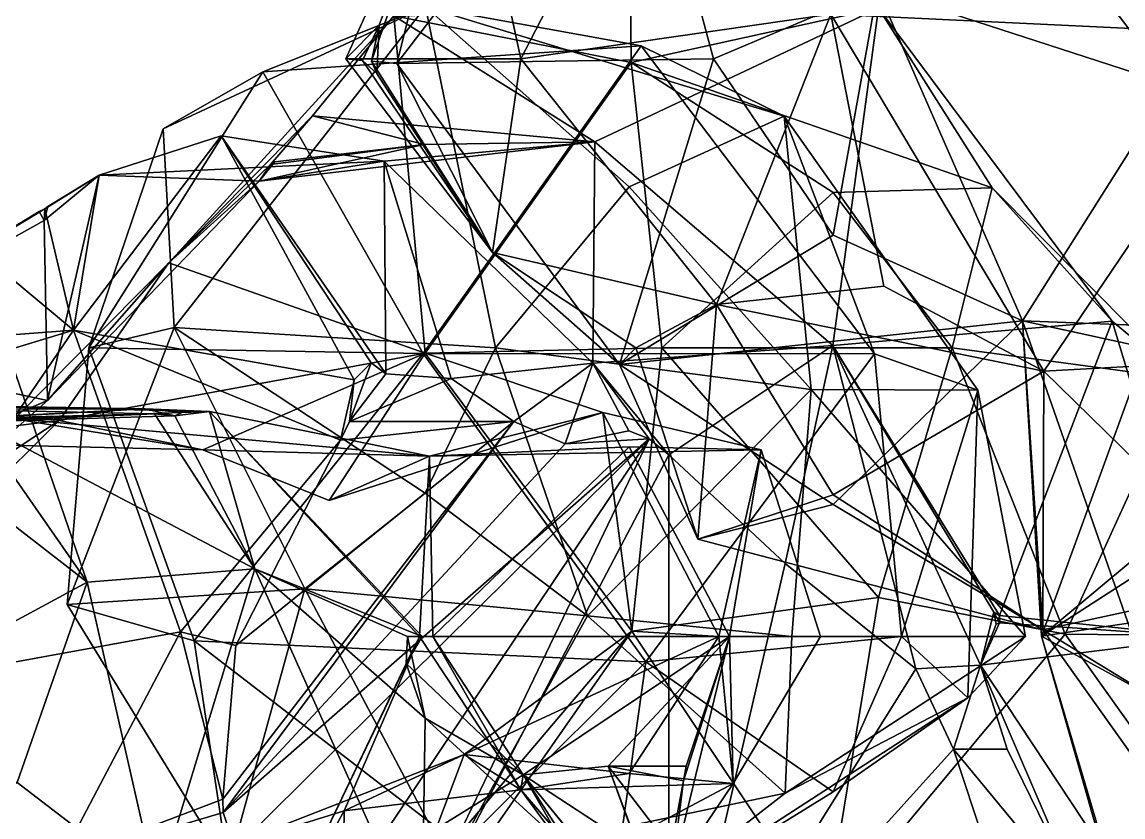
# Model space of a CAD drawing. Extents: x 290083 to 295691, y 4553739 to 4561622.
# Drawn here: x 294280.1 to 294348, y 4559483.8 to 4559532.8 of the extents above; entities that cross this region are included whole.
import ezdxf

# ---------------------------------------------------------------- set-up
doc = ezdxf.new("R2010")
doc.units = 0
doc.layers.add('Au_ppm_Pref_-_0_3', color=7, linetype='CONTINUOUS')

msp = doc.modelspace()

# ---------------------------------------------------------------- linework, layer by layer
at = {"layer": 'Au_ppm_Pref_-_0_3'}
for points in [[(294307.336, 4559546.79, 1846.137), (294303.211, 4559530.275, 1840.671), (294317.744, 4559549.214, 1840.743)], [(294303.211, 4559530.275, 1840.671), (294322.757, 4559530.55, 1837.703), (294317.744, 4559549.214, 1840.743)], [(294332.883, 4559534.857, 1838.47), (294317.744, 4559549.214, 1840.743), (294322.757, 4559530.55, 1837.703)], [(294302.116, 4559532.645, 1844.79), (294307.336, 4559546.79, 1846.137), (294300.058, 4559530.55, 1847.13)], [(294310.857, 4559530.55, 1852.577), (294300.058, 4559530.55, 1847.13), (294307.336, 4559546.79, 1846.137)], [(294301.645, 4559530.411, 1843.88), (294307.336, 4559546.79, 1846.137), (294302.116, 4559532.645, 1844.79)], [(294303.211, 4559530.275, 1840.671), (294307.336, 4559546.79, 1846.137), (294301.645, 4559530.411, 1843.88)], [(294310.857, 4559530.55, 1852.577), (294307.336, 4559546.79, 1846.137), (294319.288, 4559546.859, 1852.488)], [(294310.857, 4559530.55, 1852.577), (294319.288, 4559546.859, 1852.488), (294330, 4559533.318, 1855.725)], [(294357.185, 4559532.025, 1853.917), (294330, 4559533.318, 1855.725), (294342.091, 4559545.093, 1852.434)], [(294339.065, 4559544.686, 1842.568), (294332.883, 4559534.857, 1838.47), (294351.031, 4559528.957, 1842.158)], [(294339.065, 4559544.686, 1842.568), (294351.031, 4559528.957, 1842.158), (294352.104, 4559543.771, 1847.13)], [(294352.104, 4559543.771, 1847.13), (294357.185, 4559532.025, 1853.917), (294342.091, 4559545.093, 1852.434)], [(294317.57, 4559540.921, 1876.827), (294303.025, 4559533.213, 1876.939), (294317.677, 4559530.338, 1871.087)], [(294317.677, 4559530.338, 1871.087), (294332.95, 4559533.685, 1876.928), (294317.57, 4559540.921, 1876.827)], [(294330.156, 4559519.684, 1837.569), (294332.883, 4559534.857, 1838.47), (294322.757, 4559530.55, 1837.703)], [(294330.156, 4559519.684, 1837.569), (294341.829, 4559514.38, 1840.204), (294332.883, 4559534.857, 1838.47)], [(294332.883, 4559534.857, 1838.47), (294341.829, 4559514.38, 1840.204), (294351.031, 4559528.957, 1842.158)], [(294288.78, 4559526.244, 1805.555), (294304.967, 4559533.769, 1806.155), (294289.455, 4559513.976, 1806.982)], [(294304.967, 4559533.769, 1806.155), (294288.78, 4559526.244, 1805.555), (294294.925, 4559529.761, 1799.886)], [(294309.294, 4559512.732, 1809.45), (294289.455, 4559513.976, 1806.982), (294304.967, 4559533.769, 1806.155)], [(294318.288, 4559531.353, 1799.687), (294304.967, 4559533.769, 1806.155), (294294.925, 4559529.761, 1799.886)], [(294315.427, 4559525.434, 1882.065), (294303.025, 4559533.213, 1876.939), (294332.95, 4559533.685, 1876.928)], [(294317.557, 4559522.662, 1808.865), (294309.294, 4559512.732, 1809.45), (294304.967, 4559533.769, 1806.155)], [(294327.119, 4559527.03, 1804.61), (294317.557, 4559522.662, 1808.865), (294304.967, 4559533.769, 1806.155)], [(294327.119, 4559527.03, 1804.61), (294304.967, 4559533.769, 1806.155), (294318.288, 4559531.353, 1799.687)], [(294330.13, 4559512.872, 1882.644), (294315.427, 4559525.434, 1882.065), (294332.95, 4559533.685, 1876.928)], [(294317.677, 4559530.338, 1871.087), (294339.97, 4559522.608, 1872.221), (294332.95, 4559533.685, 1876.928)], [(294330.13, 4559512.872, 1882.644), (294332.95, 4559533.685, 1876.928), (294347.369, 4559514.373, 1878.387)], [(294339.97, 4559522.608, 1872.221), (294347.369, 4559514.373, 1878.387), (294332.95, 4559533.685, 1876.928)], [(294297.992, 4559527.041, 1881.315), (294289.127, 4559517.972, 1876.719), (294303.025, 4559533.213, 1876.939)], [(294303.025, 4559533.213, 1876.939), (294289.127, 4559517.972, 1876.719), (294304.96, 4559512.391, 1870.999)], [(294297.992, 4559527.041, 1881.315), (294303.025, 4559533.213, 1876.939), (294315.427, 4559525.434, 1882.065)], [(294303.025, 4559533.213, 1876.939), (294304.96, 4559512.391, 1870.999), (294317.677, 4559530.338, 1871.087)], [(294322.95, 4559515.397, 1852.311), (294310.857, 4559530.55, 1852.577), (294330, 4559533.318, 1855.725)], [(294322.95, 4559515.397, 1852.311), (294330, 4559533.318, 1855.725), (294333.285, 4559516.531, 1856.268)], [(294333.285, 4559516.531, 1856.268), (294330, 4559533.318, 1855.725), (294343.156, 4559511.281, 1854.787)], [(294330, 4559533.318, 1855.725), (294357.185, 4559532.025, 1853.917), (294343.156, 4559511.281, 1854.787)], [(294300.058, 4559530.55, 1847.13), (294301.088, 4559530.46, 1845.021), (294302.116, 4559532.645, 1844.79)], [(294302.116, 4559532.645, 1844.79), (294301.088, 4559530.46, 1845.021), (294301.979, 4559529.653, 1844.408)], [(294301.645, 4559530.411, 1843.88), (294302.116, 4559532.645, 1844.79), (294301.979, 4559529.653, 1844.408)], [(294369.872, 4559512.739, 1854.042), (294343.156, 4559511.281, 1854.787), (294357.185, 4559532.025, 1853.917)], [(294304.84, 4559512.371, 1797.395), (294318.288, 4559531.353, 1799.687), (294294.925, 4559529.761, 1799.886)], [(294332.707, 4559512.344, 1799.346), (294318.288, 4559531.353, 1799.687), (294304.84, 4559512.371, 1797.395)], [(294332.707, 4559512.344, 1799.346), (294327.119, 4559527.03, 1804.61), (294318.288, 4559531.353, 1799.687)], [(294300.058, 4559530.55, 1847.13), (294309.117, 4559518.613, 1847.13), (294301.088, 4559530.46, 1845.021)], [(294309.117, 4559518.613, 1847.13), (294300.058, 4559530.55, 1847.13), (294310.857, 4559530.55, 1852.577)], [(294301.088, 4559530.46, 1845.021), (294309.117, 4559518.613, 1847.13), (294301.979, 4559529.653, 1844.408)], [(294301.645, 4559530.411, 1843.88), (294301.979, 4559529.653, 1844.408), (294309.117, 4559518.613, 1847.13)], [(294301.645, 4559530.411, 1843.88), (294309.117, 4559518.613, 1847.13), (294303.211, 4559530.275, 1840.671)], [(294316.959, 4559511.693, 1840.872), (294322.757, 4559530.55, 1837.703), (294303.211, 4559530.275, 1840.671)], [(294309.117, 4559518.613, 1847.13), (294316.959, 4559511.693, 1840.872), (294303.211, 4559530.275, 1840.671)], [(294319.573, 4559512.732, 1865.898), (294317.677, 4559530.338, 1871.087), (294304.96, 4559512.391, 1870.999)], [(294322.95, 4559515.397, 1852.311), (294309.117, 4559518.613, 1847.13), (294310.857, 4559530.55, 1852.577)], [(294330.156, 4559519.684, 1837.569), (294322.757, 4559530.55, 1837.703), (294316.959, 4559511.693, 1840.872)], [(294319.573, 4559512.732, 1865.898), (294330.156, 4559522.319, 1867.691), (294317.677, 4559530.338, 1871.087)], [(294339.97, 4559522.608, 1872.221), (294317.677, 4559530.338, 1871.087), (294330.156, 4559522.319, 1867.691)], [(294304.84, 4559512.371, 1797.395), (294294.925, 4559529.761, 1799.886), (294284.192, 4559512.732, 1800.348)], [(294288.78, 4559526.244, 1805.555), (294284.192, 4559512.732, 1800.348), (294294.925, 4559529.761, 1799.886)], [(294351.031, 4559528.957, 1842.158), (294341.829, 4559514.38, 1840.204), (294367.989, 4559513.375, 1840.91)], [(294297.992, 4559527.041, 1881.315), (294295.414, 4559524.028, 1882.539), (294289.127, 4559517.972, 1876.719)], [(294304.894, 4559525.265, 1882.401), (294295.414, 4559524.028, 1882.539), (294297.992, 4559527.041, 1881.315)], [(294304.894, 4559525.265, 1882.401), (294297.992, 4559527.041, 1881.315), (294315.427, 4559525.434, 1882.065)], [(294328.799, 4559510.15, 1810.894), (294317.557, 4559522.662, 1808.865), (294327.119, 4559527.03, 1804.61)], [(294328.799, 4559510.15, 1810.894), (294327.119, 4559527.03, 1804.61), (294339.084, 4559510.112, 1805.555)], [(294332.707, 4559512.344, 1799.346), (294339.084, 4559510.112, 1805.555), (294327.119, 4559527.03, 1804.61)], [(294288.78, 4559526.244, 1805.555), (294289.455, 4559513.976, 1806.982), (294284.192, 4559512.732, 1800.348)], [(294283.243, 4559513.809, 1895.23), (294292.359, 4559525.798, 1893.061), (294300.581, 4559510.741, 1892.981)], [(294284.832, 4559523.377, 1888.705), (294292.359, 4559525.798, 1893.061), (294283.243, 4559513.809, 1895.23)], [(294284.832, 4559523.377, 1888.705), (294302.428, 4559524.239, 1887.794), (294292.359, 4559525.798, 1893.061)], [(294300.581, 4559510.741, 1892.981), (294292.359, 4559525.798, 1893.061), (294301.62, 4559511.789, 1892.757)], [(294301.62, 4559511.789, 1892.757), (294292.359, 4559525.798, 1893.061), (294302.536, 4559511.119, 1892.468)], [(294292.359, 4559525.798, 1893.061), (294302.428, 4559524.239, 1887.794), (294302.536, 4559511.119, 1892.468)], [(294294.705, 4559523.01, 1884.173), (294304.894, 4559525.265, 1882.401), (294315.427, 4559525.434, 1882.065)], [(294294.705, 4559523.01, 1884.173), (294315.427, 4559525.434, 1882.065), (294302.428, 4559524.239, 1887.794)], [(294315.427, 4559525.434, 1882.065), (294315.312, 4559511.78, 1888.362), (294302.428, 4559524.239, 1887.794)], [(294315.427, 4559525.434, 1882.065), (294330.13, 4559512.872, 1882.644), (294315.312, 4559511.78, 1888.362)], [(294294.705, 4559523.01, 1884.173), (294295.68, 4559524.206, 1883.326), (294304.894, 4559525.265, 1882.401)], [(294295.68, 4559524.206, 1883.326), (294295.414, 4559524.028, 1882.539), (294304.894, 4559525.265, 1882.401)], [(294294.705, 4559523.01, 1884.173), (294302.428, 4559524.239, 1887.794), (294284.832, 4559523.377, 1888.705)], [(294294.705, 4559523.01, 1884.173), (294295.414, 4559524.028, 1882.539), (294295.68, 4559524.206, 1883.326)], [(294302.536, 4559511.119, 1892.468), (294302.428, 4559524.239, 1887.794), (294306.571, 4559510.831, 1891.35)], [(294302.428, 4559524.239, 1887.794), (294315.312, 4559511.78, 1888.362), (294306.571, 4559510.831, 1891.35)], [(294281.659, 4559521.451, 1888.722), (294281.435, 4559520.592, 1888.35), (294284.832, 4559523.377, 1888.705)], [(294281.435, 4559520.592, 1888.35), (294281.629, 4559509.48, 1882.555), (294284.832, 4559523.377, 1888.705)], [(294284.832, 4559523.377, 1888.705), (294281.465, 4559521.295, 1888.752), (294281.659, 4559521.451, 1888.722)], [(294281.465, 4559521.295, 1888.752), (294284.832, 4559523.377, 1888.705), (294283.243, 4559513.809, 1895.23)], [(294281.629, 4559509.48, 1882.555), (294294.705, 4559523.01, 1884.173), (294284.832, 4559523.377, 1888.705)], [(294294.705, 4559523.01, 1884.173), (294289.127, 4559517.972, 1876.719), (294295.414, 4559524.028, 1882.539)], [(294281.629, 4559509.48, 1882.555), (294289.127, 4559517.972, 1876.719), (294294.705, 4559523.01, 1884.173)], [(294272.879, 4559522.462, 1894.645), (294267.098, 4559512.61, 1888.8), (294283.243, 4559513.809, 1895.23)], [(294272.879, 4559522.462, 1894.645), (294283.243, 4559513.809, 1895.23), (294269.552, 4559509.665, 1898.434)], [(294328.799, 4559510.15, 1810.894), (294309.294, 4559512.732, 1809.45), (294317.557, 4559522.662, 1808.865)], [(294319.573, 4559512.732, 1865.898), (294337.493, 4559512.732, 1867.429), (294330.156, 4559522.319, 1867.691)], [(294339.97, 4559522.608, 1872.221), (294330.156, 4559522.319, 1867.691), (294337.493, 4559512.732, 1867.429)], [(294351.679, 4559510.809, 1871.257), (294339.97, 4559522.608, 1872.221), (294337.493, 4559512.732, 1867.429)], [(294351.679, 4559510.809, 1871.257), (294347.369, 4559514.373, 1878.387), (294339.97, 4559522.608, 1872.221)], [(294281.465, 4559521.295, 1888.752), (294281.435, 4559520.592, 1888.35), (294281.659, 4559521.451, 1888.722)], [(294267.098, 4559512.61, 1888.8), (294281.131, 4559521.13, 1888.725), (294281.465, 4559521.295, 1888.752)], [(294283.243, 4559513.809, 1895.23), (294267.098, 4559512.61, 1888.8), (294281.465, 4559521.295, 1888.752)], [(294267.098, 4559512.61, 1888.8), (294281.435, 4559520.592, 1888.35), (294281.131, 4559521.13, 1888.725)], [(294281.131, 4559521.13, 1888.725), (294281.435, 4559520.592, 1888.35), (294281.465, 4559521.295, 1888.752)], [(294267.098, 4559512.61, 1888.8), (294281.629, 4559509.48, 1882.555), (294281.435, 4559520.592, 1888.35)], [(294341.829, 4559514.38, 1840.204), (294330.156, 4559519.684, 1837.569), (294316.959, 4559511.693, 1840.872)], [(294322.95, 4559515.397, 1852.311), (294317.972, 4559512.732, 1847.13), (294309.117, 4559518.613, 1847.13)], [(294317.972, 4559512.732, 1847.13), (294316.959, 4559511.693, 1840.872), (294309.117, 4559518.613, 1847.13)], [(294281.629, 4559509.48, 1882.555), (294274.151, 4559502.845, 1876.827), (294289.127, 4559517.972, 1876.719)], [(294289.127, 4559517.972, 1876.719), (294274.151, 4559502.845, 1876.827), (294282.354, 4559508.235, 1871.553)], [(294289.127, 4559517.972, 1876.719), (294282.354, 4559508.235, 1871.553), (294304.96, 4559512.391, 1870.999)], [(294343.156, 4559511.281, 1854.787), (294322.95, 4559515.397, 1852.311), (294333.285, 4559516.531, 1856.268)], [(294322.95, 4559515.397, 1852.311), (294321.795, 4559500.906, 1847.13), (294317.972, 4559512.732, 1847.13)], [(294322.95, 4559515.397, 1852.311), (294330.156, 4559503.662, 1850.153), (294321.795, 4559500.906, 1847.13)], [(294322.95, 4559515.397, 1852.311), (294343.156, 4559511.281, 1854.787), (294330.156, 4559503.662, 1850.153)], [(294297.525, 4559497.854, 1809.815), (294282.856, 4559496.875, 1805.555), (294289.455, 4559513.976, 1806.982)], [(294289.455, 4559513.976, 1806.982), (294282.856, 4559496.875, 1805.555), (294284.192, 4559512.732, 1800.348)], [(294309.294, 4559512.732, 1809.45), (294304.958, 4559503.752, 1808.501), (294289.455, 4559513.976, 1806.982)], [(294289.455, 4559513.976, 1806.982), (294304.958, 4559503.752, 1808.501), (294297.525, 4559497.854, 1809.815)], [(294330.156, 4559503.05, 1843.903), (294341.829, 4559514.38, 1840.204), (294316.959, 4559511.693, 1840.872)], [(294340.419, 4559496.196, 1881.821), (294330.13, 4559512.872, 1882.644), (294347.369, 4559514.373, 1878.387)], [(294341.829, 4559514.38, 1840.204), (294330.156, 4559503.05, 1843.903), (294343.089, 4559495.316, 1847.026)], [(294340.419, 4559496.196, 1881.821), (294347.369, 4559514.373, 1878.387), (294353.29, 4559494.86, 1876.427)], [(294341.829, 4559514.38, 1840.204), (294343.01, 4559494.93, 1835.294), (294349.494, 4559512.732, 1838.014)], [(294343.089, 4559495.316, 1847.026), (294349.965, 4559491.123, 1841.191), (294341.829, 4559514.38, 1840.204)], [(294343.01, 4559494.93, 1835.294), (294341.829, 4559514.38, 1840.204), (294349.965, 4559491.123, 1841.191)], [(294341.829, 4559514.38, 1840.204), (294349.494, 4559512.732, 1838.014), (294367.989, 4559513.375, 1840.91)], [(294351.679, 4559510.809, 1871.257), (294353.29, 4559494.86, 1876.427), (294347.369, 4559514.373, 1878.387)], [(294269.552, 4559509.665, 1898.434), (294283.243, 4559513.809, 1895.23), (294267.805, 4559491.176, 1895.462)], [(294267.805, 4559491.176, 1895.462), (294283.243, 4559513.809, 1895.23), (294289.858, 4559495.207, 1893.684)], [(294299.723, 4559507.018, 1892.94), (294283.243, 4559513.809, 1895.23), (294300.581, 4559510.741, 1892.981)], [(294299.723, 4559507.018, 1892.94), (294289.858, 4559495.207, 1893.684), (294283.243, 4559513.809, 1895.23)], [(294281.629, 4559509.48, 1882.555), (294267.098, 4559512.61, 1888.8), (294264.416, 4559502.085, 1881.669)], [(294284.192, 4559512.732, 1800.348), (294282.856, 4559496.875, 1805.555), (294290.7, 4559494.642, 1799.584)], [(294304.84, 4559512.371, 1797.395), (294284.192, 4559512.732, 1800.348), (294290.7, 4559494.642, 1799.584)], [(294314.972, 4559496.189, 1813.331), (294304.958, 4559503.752, 1808.501), (294309.294, 4559512.732, 1809.45)], [(294319.573, 4559512.732, 1865.898), (294304.96, 4559512.391, 1870.999), (294317.721, 4559495.235, 1870.818)], [(294328.799, 4559510.15, 1810.894), (294314.972, 4559496.189, 1813.331), (294309.294, 4559512.732, 1809.45)], [(294330.13, 4559512.872, 1882.644), (294320, 4559506.116, 1887.433), (294315.312, 4559511.78, 1888.362)], [(294317.972, 4559512.732, 1847.13), (294321.795, 4559500.906, 1847.13), (294316.959, 4559511.693, 1840.872)], [(294319.573, 4559512.732, 1865.898), (294317.721, 4559495.235, 1870.818), (294332.947, 4559497.324, 1867.067)], [(294319.573, 4559512.732, 1865.898), (294332.947, 4559497.324, 1867.067), (294337.493, 4559512.732, 1867.429)], [(294330.13, 4559512.872, 1882.644), (294327.187, 4559499.404, 1885.72), (294320, 4559506.116, 1887.433)], [(294330.13, 4559512.872, 1882.644), (294335.254, 4559492.917, 1883.846), (294327.187, 4559499.404, 1885.72)], [(294340.419, 4559496.196, 1881.821), (294340.07, 4559496.402, 1881.884), (294330.13, 4559512.872, 1882.644)], [(294339.251, 4559493.141, 1882.398), (294330.13, 4559512.872, 1882.644), (294340.07, 4559496.402, 1881.884)], [(294339.251, 4559493.141, 1882.398), (294335.254, 4559492.917, 1883.846), (294330.13, 4559512.872, 1882.644)], [(294344.473, 4559495.063, 1868.568), (294337.493, 4559512.732, 1867.429), (294332.947, 4559497.324, 1867.067)], [(294351.679, 4559510.809, 1871.257), (294337.493, 4559512.732, 1867.429), (294344.473, 4559495.063, 1868.568)], [(294355.355, 4559502.887, 1838.533), (294349.494, 4559512.732, 1838.014), (294343.01, 4559494.93, 1835.294)], [(294343.156, 4559511.281, 1854.787), (294369.872, 4559512.739, 1854.042), (294356.515, 4559498.214, 1852.5)], [(294284.079, 4559498.271, 1841.144), (294266.875, 4559511.598, 1840.984), (294279.232, 4559512.395, 1835.198)], [(294269.228, 4559490.242, 1834.833), (294284.079, 4559498.271, 1841.144), (294279.232, 4559512.395, 1835.198)], [(294304.96, 4559512.391, 1870.999), (294282.354, 4559508.235, 1871.553), (294291.222, 4559506.427, 1865.072)], [(294318.573, 4559493.355, 1798.039), (294304.84, 4559512.371, 1797.395), (294290.7, 4559494.642, 1799.584)], [(294304.96, 4559512.391, 1870.999), (294291.222, 4559506.427, 1865.072), (294299.032, 4559503.294, 1864.948)], [(294315.932, 4559508.727, 1864.379), (294304.96, 4559512.391, 1870.999), (294299.032, 4559503.294, 1864.948)], [(294332.707, 4559512.344, 1799.346), (294304.84, 4559512.371, 1797.395), (294318.573, 4559493.355, 1798.039)], [(294315.932, 4559508.727, 1864.379), (294317.721, 4559495.235, 1870.818), (294304.96, 4559512.391, 1870.999)], [(294334.361, 4559494.914, 1800.706), (294332.707, 4559512.344, 1799.346), (294318.573, 4559493.355, 1798.039)], [(294334.361, 4559494.914, 1800.706), (294339.084, 4559510.112, 1805.555), (294332.707, 4559512.344, 1799.346)], [(294284.079, 4559498.271, 1841.144), (294277.176, 4559508.177, 1847.43), (294266.875, 4559511.598, 1840.984)], [(294300.581, 4559510.741, 1892.981), (294301.62, 4559511.789, 1892.757), (294300.282, 4559508.186, 1892.917)], [(294301.62, 4559511.789, 1892.757), (294302.536, 4559511.119, 1892.468), (294300.282, 4559508.186, 1892.917)], [(294302.536, 4559511.119, 1892.468), (294306.571, 4559510.831, 1891.35), (294300.282, 4559508.186, 1892.917)], [(294310.427, 4559508.186, 1890.145), (294306.571, 4559510.831, 1891.35), (294315.312, 4559511.78, 1888.362)], [(294315.312, 4559511.78, 1888.362), (294313.606, 4559506.804, 1889.123), (294310.427, 4559508.186, 1890.145)], [(294313.606, 4559506.804, 1889.123), (294315.312, 4559511.78, 1888.362), (294317.535, 4559507.608, 1888.139)], [(294315.312, 4559511.78, 1888.362), (294318.78, 4559507.116, 1887.744), (294317.535, 4559507.608, 1888.139)], [(294315.312, 4559511.78, 1888.362), (294320, 4559506.116, 1887.433), (294318.78, 4559507.116, 1887.744)], [(294321.795, 4559500.906, 1847.13), (294330.156, 4559503.05, 1843.903), (294316.959, 4559511.693, 1840.872)], [(294330.156, 4559503.662, 1850.153), (294343.156, 4559511.281, 1854.787), (294343.089, 4559495.316, 1847.026)], [(294356.515, 4559498.214, 1852.5), (294343.089, 4559495.316, 1847.026), (294343.156, 4559511.281, 1854.787)], [(294300.282, 4559508.186, 1892.917), (294299.723, 4559507.018, 1892.94), (294300.581, 4559510.741, 1892.981)], [(294300.282, 4559508.186, 1892.917), (294306.571, 4559510.831, 1891.35), (294310.427, 4559508.186, 1890.145)], [(294358.629, 4559494.914, 1870.887), (294351.679, 4559510.809, 1871.257), (294344.473, 4559495.063, 1868.568)], [(294328.799, 4559510.15, 1810.894), (294327.596, 4559494.914, 1816.227), (294314.972, 4559496.189, 1813.331)], [(294328.799, 4559510.15, 1810.894), (294342.013, 4559494.914, 1811.386), (294327.596, 4559494.914, 1816.227)], [(294328.799, 4559510.15, 1810.894), (294339.084, 4559510.112, 1805.555), (294342.013, 4559494.914, 1811.386)], [(294338.465, 4559491.121, 1805.555), (294339.084, 4559510.112, 1805.555), (294334.361, 4559494.914, 1800.706)], [(294339.084, 4559510.112, 1805.555), (294338.465, 4559491.121, 1805.555), (294342.013, 4559494.914, 1811.386)], [(294281.629, 4559509.48, 1882.555), (294264.416, 4559502.085, 1881.669), (294274.151, 4559502.845, 1876.827)], [(294287.662, 4559508.957, 1853.868), (294273.041, 4559509.204, 1855.316), (294271.25, 4559508.912, 1854.863)], [(294291.637, 4559508.798, 1854.041), (294273.041, 4559509.204, 1855.316), (294287.662, 4559508.957, 1853.868)], [(294291.637, 4559508.798, 1854.041), (294279.449, 4559508.362, 1859.173), (294273.041, 4559509.204, 1855.316)], [(294287.662, 4559508.957, 1853.868), (294267.82, 4559507.869, 1853.051), (294289.496, 4559508.529, 1852.91)], [(294267.82, 4559507.869, 1853.051), (294287.662, 4559508.957, 1853.868), (294267.888, 4559507.94, 1853.185)], [(294288.248, 4559508.652, 1852.491), (294267.82, 4559507.869, 1853.051), (294268.748, 4559508.141, 1852.399)], [(294267.82, 4559507.869, 1853.051), (294288.248, 4559508.652, 1852.491), (294289.496, 4559508.529, 1852.91)], [(294287.662, 4559508.957, 1853.868), (294271.25, 4559508.912, 1854.863), (294267.888, 4559507.94, 1853.185)], [(294288.248, 4559508.652, 1852.491), (294268.748, 4559508.141, 1852.399), (294268.924, 4559508.184, 1852.297)], [(294288.248, 4559508.652, 1852.491), (294268.924, 4559508.184, 1852.297), (294272.957, 4559508.99, 1850.455)], [(294288.248, 4559508.652, 1852.491), (294272.957, 4559508.99, 1850.455), (294277.176, 4559508.177, 1847.43)], [(294294.442, 4559499.084, 1846.87), (294288.248, 4559508.652, 1852.491), (294277.176, 4559508.177, 1847.43)], [(294305.231, 4559506.039, 1859.917), (294279.449, 4559508.362, 1859.173), (294291.637, 4559508.798, 1854.041)], [(294289.935, 4559508.725, 1853.263), (294291.637, 4559508.798, 1854.041), (294287.662, 4559508.957, 1853.868)], [(294289.935, 4559508.725, 1853.263), (294287.662, 4559508.957, 1853.868), (294289.496, 4559508.529, 1852.91)], [(294294.442, 4559499.084, 1846.87), (294289.496, 4559508.529, 1852.91), (294288.248, 4559508.652, 1852.491)], [(294289.496, 4559508.529, 1852.91), (294291.637, 4559508.798, 1854.041), (294289.935, 4559508.725, 1853.263)], [(294294.442, 4559499.084, 1846.87), (294291.637, 4559508.798, 1854.041), (294289.496, 4559508.529, 1852.91)], [(294304.61, 4559494.914, 1853.233), (294305.231, 4559506.039, 1859.917), (294291.637, 4559508.798, 1854.041)], [(294304.769, 4559494.914, 1853.069), (294304.61, 4559494.914, 1853.233), (294291.637, 4559508.798, 1854.041)], [(294304.769, 4559494.914, 1853.069), (294291.637, 4559508.798, 1854.041), (294294.442, 4559499.084, 1846.87)], [(294315.932, 4559508.727, 1864.379), (294299.032, 4559503.294, 1864.948), (294305.231, 4559506.039, 1859.917)], [(294315.932, 4559508.727, 1864.379), (294305.231, 4559506.039, 1859.917), (294325.697, 4559506.425, 1859.009)], [(294315.932, 4559508.727, 1864.379), (294323.083, 4559494.914, 1864.011), (294317.721, 4559495.235, 1870.818)], [(294315.932, 4559508.727, 1864.379), (294325.697, 4559506.425, 1859.009), (294323.083, 4559494.914, 1864.011)], [(294274.151, 4559502.845, 1876.827), (294268.08, 4559494.051, 1871.594), (294282.354, 4559508.235, 1871.553)], [(294268.08, 4559494.051, 1871.594), (294271.276, 4559506.911, 1864.948), (294282.354, 4559508.235, 1871.553)], [(294291.222, 4559506.427, 1865.072), (294271.276, 4559506.911, 1864.948), (294279.449, 4559508.362, 1859.173)], [(294282.354, 4559508.235, 1871.553), (294271.276, 4559506.911, 1864.948), (294291.222, 4559506.427, 1865.072)], [(294294.442, 4559499.084, 1846.87), (294277.176, 4559508.177, 1847.43), (294284.079, 4559498.271, 1841.144)], [(294305.231, 4559506.039, 1859.917), (294291.222, 4559506.427, 1865.072), (294279.449, 4559508.362, 1859.173)], [(294292.459, 4559484.875, 1892.455), (294310.427, 4559508.186, 1890.145), (294292.476, 4559484.054, 1892.358)], [(294293.265, 4559494.36, 1893.292), (294310.427, 4559508.186, 1890.145), (294292.459, 4559484.875, 1892.455)], [(294292.476, 4559484.054, 1892.358), (294310.427, 4559508.186, 1890.145), (294313.606, 4559506.804, 1889.123)], [(294293.265, 4559494.36, 1893.292), (294299.723, 4559507.018, 1892.94), (294310.427, 4559508.186, 1890.145)], [(294299.723, 4559507.018, 1892.94), (294300.282, 4559508.186, 1892.917), (294310.427, 4559508.186, 1890.145)], [(294313.606, 4559506.804, 1889.123), (294318.78, 4559507.116, 1887.744), (294292.476, 4559484.054, 1892.358)], [(294292.476, 4559484.054, 1892.358), (294318.78, 4559507.116, 1887.744), (294293.233, 4559481.801, 1892.089)], [(294318.78, 4559507.116, 1887.744), (294296.57, 4559474.018, 1891.001), (294293.233, 4559481.801, 1892.089)], [(294318.78, 4559507.116, 1887.744), (294300.213, 4559468.501, 1889.953), (294296.57, 4559474.018, 1891.001)], [(294318.78, 4559507.116, 1887.744), (294320, 4559506.116, 1887.433), (294300.213, 4559468.501, 1889.953)], [(294313.606, 4559506.804, 1889.123), (294317.535, 4559507.608, 1888.139), (294318.78, 4559507.116, 1887.744)], [(294293.265, 4559494.36, 1893.292), (294289.858, 4559495.207, 1893.684), (294299.723, 4559507.018, 1892.94)], [(294305.231, 4559506.039, 1859.917), (294299.032, 4559503.294, 1864.948), (294291.222, 4559506.427, 1865.072)], [(294305.42, 4559494.914, 1853.287), (294317.557, 4559506.614, 1855.109), (294305.231, 4559506.039, 1859.917)], [(294317.557, 4559506.614, 1855.109), (294325.697, 4559506.425, 1859.009), (294305.231, 4559506.039, 1859.917)], [(294305.42, 4559494.914, 1853.287), (294323.746, 4559494.914, 1856.091), (294317.557, 4559506.614, 1855.109)], [(294317.557, 4559506.614, 1855.109), (294323.746, 4559494.914, 1856.091), (294325.697, 4559506.425, 1859.009)], [(294329.362, 4559494.914, 1859.009), (294323.083, 4559494.914, 1864.011), (294325.697, 4559506.425, 1859.009)], [(294323.746, 4559494.914, 1856.091), (294329.362, 4559494.914, 1859.009), (294325.697, 4559506.425, 1859.009)], [(294356.843, 4559506.48, 1833.869), (294355.355, 4559502.887, 1838.533), (294343.01, 4559494.93, 1835.294)], [(294356.843, 4559506.48, 1833.869), (294343.01, 4559494.93, 1835.294), (294352.5, 4559496.357, 1828.748)], [(294320, 4559506.116, 1887.433), (294320, 4559468.501, 1885.668), (294300.213, 4559468.501, 1889.953)], [(294304.61, 4559494.914, 1853.233), (294305.42, 4559494.914, 1853.287), (294305.231, 4559506.039, 1859.917)], [(294320, 4559506.116, 1887.433), (294327.187, 4559499.404, 1885.72), (294320, 4559468.501, 1885.668)], [(294304.958, 4559503.752, 1808.501), (294314.972, 4559496.189, 1813.331), (294297.525, 4559497.854, 1809.815)], [(294330.156, 4559503.662, 1850.153), (294343.089, 4559495.316, 1847.026), (294321.795, 4559500.906, 1847.13)], [(294321.795, 4559500.906, 1847.13), (294343.089, 4559495.316, 1847.026), (294330.156, 4559503.05, 1843.903)], [(294294.442, 4559499.084, 1846.87), (294284.079, 4559498.271, 1841.144), (294288.409, 4559479.276, 1841.791)], [(294294.442, 4559499.084, 1846.87), (294288.409, 4559479.276, 1841.791), (294304.756, 4559476.074, 1846.564)], [(294304.769, 4559494.914, 1853.069), (294294.442, 4559499.084, 1846.87), (294303.869, 4559494.914, 1852.556)], [(294304.958, 4559489.862, 1851.386), (294303.869, 4559494.914, 1852.556), (294294.442, 4559499.084, 1846.87)], [(294304.958, 4559489.862, 1851.386), (294294.442, 4559499.084, 1846.87), (294304.756, 4559476.074, 1846.564)], [(294327.187, 4559499.404, 1885.72), (294335.254, 4559492.917, 1883.846), (294320, 4559468.501, 1885.668)], [(294279.76, 4559485.899, 1838.186), (294284.079, 4559498.271, 1841.144), (294269.228, 4559490.242, 1834.833)], [(294279.76, 4559485.899, 1838.186), (294288.409, 4559479.276, 1841.791), (294284.079, 4559498.271, 1841.144)], [(294343.089, 4559495.316, 1847.026), (294356.515, 4559498.214, 1852.5), (294355.471, 4559477.936, 1847.232)], [(294297.525, 4559497.854, 1809.815), (294292.783, 4559480.69, 1804.556), (294282.856, 4559496.875, 1805.555)], [(294297.525, 4559497.854, 1809.815), (294306.49, 4559480.895, 1810.95), (294292.783, 4559480.69, 1804.556)], [(294306.49, 4559480.895, 1810.95), (294297.525, 4559497.854, 1809.815), (294314.972, 4559496.189, 1813.331)], [(294290.7, 4559494.642, 1799.584), (294282.856, 4559496.875, 1805.555), (294292.783, 4559480.69, 1804.556)], [(294332.947, 4559497.324, 1867.067), (294317.721, 4559495.235, 1870.818), (294329.68, 4559477.34, 1870.769)], [(294344.473, 4559495.063, 1868.568), (294332.947, 4559497.324, 1867.067), (294329.68, 4559477.34, 1870.769)], [(294327.184, 4559485.246, 1810.179), (294306.49, 4559480.895, 1810.95), (294314.972, 4559496.189, 1813.331)], [(294327.184, 4559485.246, 1810.179), (294314.972, 4559496.189, 1813.331), (294327.596, 4559494.914, 1816.227)], [(294340.216, 4559495.664, 1881.921), (294339.251, 4559493.141, 1882.398), (294340.07, 4559496.402, 1881.884)], [(294340.216, 4559495.664, 1881.921), (294340.07, 4559496.402, 1881.884), (294340.41, 4559495.744, 1881.837)], [(294340.41, 4559495.744, 1881.837), (294340.07, 4559496.402, 1881.884), (294340.419, 4559496.196, 1881.821)], [(294340.41, 4559495.744, 1881.837), (294340.419, 4559496.196, 1881.821), (294353.29, 4559494.86, 1876.427)], [(294348.796, 4559474.695, 1834.402), (294352.5, 4559496.357, 1828.748), (294343.01, 4559494.93, 1835.294)], [(294339.251, 4559493.141, 1882.398), (294340.216, 4559495.664, 1881.921), (294340.41, 4559495.744, 1881.837)], [(294339.251, 4559493.141, 1882.398), (294340.41, 4559495.744, 1881.837), (294353.29, 4559494.86, 1876.427)], [(294282.396, 4559481.038, 1892.088), (294267.805, 4559491.176, 1895.462), (294289.858, 4559495.207, 1893.684)], [(294292.459, 4559484.875, 1892.455), (294282.396, 4559481.038, 1892.088), (294289.858, 4559495.207, 1893.684)], [(294292.459, 4559484.875, 1892.455), (294289.858, 4559495.207, 1893.684), (294293.265, 4559494.36, 1893.292)], [(294304.61, 4559494.914, 1853.233), (294303.774, 4559493.239, 1853.069), (294296.066, 4559477.096, 1854.817)], [(294304.61, 4559494.914, 1853.233), (294296.066, 4559477.096, 1854.817), (294299.963, 4559484.16, 1859.009)], [(294304.61, 4559494.914, 1853.233), (294299.963, 4559484.16, 1859.009), (294310.856, 4559485.437, 1859.009)], [(294303.774, 4559493.239, 1853.069), (294304.61, 4559494.914, 1853.233), (294304.769, 4559494.914, 1853.069)], [(294304.769, 4559494.914, 1853.069), (294303.869, 4559494.914, 1852.556), (294303.774, 4559493.239, 1853.069)], [(294303.774, 4559493.239, 1853.069), (294303.869, 4559494.914, 1852.556), (294304.958, 4559489.862, 1851.386)], [(294317.721, 4559495.235, 1870.818), (294304.244, 4559479.348, 1870.749), (294306.823, 4559479.648, 1870.752)], [(294307.362, 4559487.626, 1863.652), (294304.244, 4559479.348, 1870.749), (294317.721, 4559495.235, 1870.818)], [(294304.61, 4559494.914, 1853.233), (294310.856, 4559485.437, 1859.009), (294305.42, 4559494.914, 1853.287)], [(294310.998, 4559486.371, 1853.069), (294305.42, 4559494.914, 1853.287), (294310.856, 4559485.437, 1859.009)], [(294310.998, 4559486.371, 1853.069), (294323.746, 4559494.914, 1856.091), (294305.42, 4559494.914, 1853.287)], [(294317.721, 4559495.235, 1870.818), (294306.823, 4559479.648, 1870.752), (294329.68, 4559477.34, 1870.769)], [(294323.083, 4559494.914, 1864.011), (294307.362, 4559487.626, 1863.652), (294317.721, 4559495.235, 1870.818)], [(294317.557, 4559486.444, 1861.832), (294307.362, 4559487.626, 1863.652), (294323.083, 4559494.914, 1864.011)], [(294310.998, 4559486.371, 1853.069), (294316.263, 4559486.907, 1853.942), (294323.746, 4559494.914, 1856.091)], [(294316.263, 4559486.907, 1853.942), (294321.08, 4559486.907, 1854.679), (294323.746, 4559494.914, 1856.091)], [(294323.969, 4559485.846, 1859.009), (294317.557, 4559486.444, 1861.832), (294323.083, 4559494.914, 1864.011)], [(294318.573, 4559493.355, 1798.039), (294330.156, 4559485.315, 1802.355), (294334.361, 4559494.914, 1800.706)], [(294320.909, 4559485.999, 1854.701), (294320.163, 4559480.197, 1855.331), (294323.746, 4559494.914, 1856.091)], [(294320.163, 4559480.197, 1855.331), (294323.969, 4559485.846, 1859.009), (294323.746, 4559494.914, 1856.091)], [(294320.909, 4559485.999, 1854.701), (294323.746, 4559494.914, 1856.091), (294321.08, 4559486.907, 1854.679)], [(294323.969, 4559485.846, 1859.009), (294323.083, 4559494.914, 1864.011), (294329.362, 4559494.914, 1859.009)], [(294323.969, 4559485.846, 1859.009), (294329.362, 4559494.914, 1859.009), (294323.746, 4559494.914, 1856.091)], [(294342.013, 4559494.914, 1811.386), (294327.184, 4559485.246, 1810.179), (294327.596, 4559494.914, 1816.227)], [(294338.465, 4559491.121, 1805.555), (294327.184, 4559485.246, 1810.179), (294342.013, 4559494.914, 1811.386)], [(294355.974, 4559478.944, 1871.413), (294344.473, 4559495.063, 1868.568), (294329.68, 4559477.34, 1870.769)], [(294338.465, 4559491.121, 1805.555), (294334.361, 4559494.914, 1800.706), (294330.156, 4559485.315, 1802.355)], [(294348.03, 4559479.843, 1878.375), (294339.251, 4559493.141, 1882.398), (294353.29, 4559494.86, 1876.427)], [(294343.01, 4559494.93, 1835.294), (294349.965, 4559491.123, 1841.191), (294348.27, 4559477.096, 1838.591)], [(294348.27, 4559477.096, 1838.591), (294348.796, 4559474.695, 1834.402), (294343.01, 4559494.93, 1835.294)], [(294343.089, 4559495.316, 1847.026), (294355.471, 4559477.936, 1847.232), (294349.965, 4559491.123, 1841.191)], [(294358.629, 4559494.914, 1870.887), (294344.473, 4559495.063, 1868.568), (294355.974, 4559478.944, 1871.413)], [(294348.03, 4559479.843, 1878.375), (294353.29, 4559494.86, 1876.427), (294355.974, 4559478.944, 1871.413)], [(294292.783, 4559480.69, 1804.556), (294307.134, 4559481.999, 1800.224), (294290.7, 4559494.642, 1799.584)], [(294307.134, 4559481.999, 1800.224), (294318.573, 4559493.355, 1798.039), (294290.7, 4559494.642, 1799.584)], [(294310.998, 4559486.371, 1853.069), (294296.066, 4559477.096, 1854.817), (294303.774, 4559493.239, 1853.069)], [(294303.774, 4559493.239, 1853.069), (294304.958, 4559489.862, 1851.386), (294310.998, 4559486.371, 1853.069)], [(294307.134, 4559481.999, 1800.224), (294316.225, 4559476.729, 1805.568), (294318.573, 4559493.355, 1798.039)], [(294330.156, 4559485.315, 1802.355), (294318.573, 4559493.355, 1798.039), (294316.225, 4559476.729, 1805.568)], [(294335.254, 4559492.917, 1883.846), (294337.583, 4559487.958, 1883.16), (294320, 4559468.501, 1885.668)], [(294335.254, 4559492.917, 1883.846), (294339.251, 4559493.141, 1882.398), (294337.583, 4559487.958, 1883.16)], [(294337.583, 4559487.958, 1883.16), (294339.251, 4559493.141, 1882.398), (294340.888, 4559487.954, 1882.517)], [(294345.708, 4559478.127, 1881.118), (294340.888, 4559487.954, 1882.517), (294339.251, 4559493.141, 1882.398)], [(294339.251, 4559493.141, 1882.398), (294348.03, 4559479.843, 1878.375), (294345.708, 4559478.127, 1881.118)], [(294267.805, 4559491.176, 1895.462), (294282.396, 4559481.038, 1892.088), (294266.593, 4559475.577, 1889.019)], [(294327.184, 4559485.246, 1810.179), (294338.465, 4559491.121, 1805.555), (294316.225, 4559476.729, 1805.568)], [(294338.465, 4559491.121, 1805.555), (294330.156, 4559485.315, 1802.355), (294316.225, 4559476.729, 1805.568)], [(294304.958, 4559489.862, 1851.386), (294304.756, 4559476.074, 1846.564), (294317.557, 4559478.354, 1852.65)], [(294304.958, 4559489.862, 1851.386), (294317.557, 4559478.354, 1852.65), (294310.998, 4559486.371, 1853.069)], [(294307.362, 4559487.626, 1863.652), (294292.604, 4559481.859, 1864.847), (294304.244, 4559479.348, 1870.749)], [(294292.604, 4559481.859, 1864.847), (294307.362, 4559487.626, 1863.652), (294299.963, 4559484.16, 1859.009)], [(294307.362, 4559487.626, 1863.652), (294310.856, 4559485.437, 1859.009), (294299.963, 4559484.16, 1859.009)], [(294310.856, 4559485.437, 1859.009), (294307.362, 4559487.626, 1863.652), (294317.557, 4559486.444, 1861.832)], [(294337.583, 4559487.958, 1883.16), (294343.99, 4559468.501, 1881.001), (294320, 4559468.501, 1885.668)], [(294337.583, 4559487.958, 1883.16), (294340.888, 4559487.954, 1882.517), (294345.708, 4559478.127, 1881.118)], [(294337.583, 4559487.958, 1883.16), (294345.708, 4559478.127, 1881.118), (294343.99, 4559468.501, 1881.001)], [(294310.998, 4559486.371, 1853.069), (294318.202, 4559481.669, 1853.582), (294316.263, 4559486.907, 1853.942)], [(294320.123, 4559481.839, 1854.803), (294320.909, 4559485.999, 1854.701), (294316.263, 4559486.907, 1853.942)], [(294320.123, 4559481.839, 1854.803), (294316.263, 4559486.907, 1853.942), (294319.004, 4559479.366, 1854.764)], [(294320.909, 4559485.999, 1854.701), (294321.08, 4559486.907, 1854.679), (294316.263, 4559486.907, 1853.942)], [(294318.202, 4559481.669, 1853.582), (294319.004, 4559479.366, 1854.764), (294316.263, 4559486.907, 1853.942)], [(294310.998, 4559486.371, 1853.069), (294316.992, 4559477.096, 1853.336), (294296.066, 4559477.096, 1854.817)], [(294323.969, 4559485.846, 1859.009), (294310.856, 4559485.437, 1859.009), (294317.557, 4559486.444, 1861.832)], [(294312.894, 4559483.071, 1855.046), (294310.998, 4559486.371, 1853.069), (294310.856, 4559485.437, 1859.009)], [(294310.998, 4559486.371, 1853.069), (294318.041, 4559477.78, 1853.069), (294318.202, 4559481.669, 1853.582)], [(294316.992, 4559477.096, 1853.336), (294310.998, 4559486.371, 1853.069), (294312.894, 4559483.071, 1855.046)], [(294310.998, 4559486.371, 1853.069), (294317.557, 4559478.354, 1852.65), (294318.041, 4559477.78, 1853.069)], [(294320.909, 4559485.999, 1854.701), (294320.123, 4559481.839, 1854.803), (294320.163, 4559480.197, 1855.331)], [(294279.76, 4559485.899, 1838.186), (294265.958, 4559474.578, 1841.2), (294288.409, 4559479.276, 1841.791)], [(294310.856, 4559485.437, 1859.009), (294323.969, 4559485.846, 1859.009), (294314.752, 4559480.936, 1855.935)], [(294313.945, 4559481.238, 1856.153), (294312.894, 4559483.071, 1855.046), (294310.856, 4559485.437, 1859.009)], [(294310.856, 4559485.437, 1859.009), (294314.752, 4559480.936, 1855.935), (294313.945, 4559481.238, 1856.153)], [(294323.969, 4559485.846, 1859.009), (294320.163, 4559480.197, 1855.331), (294314.752, 4559480.936, 1855.935)], [(294292.476, 4559484.054, 1892.358), (294282.396, 4559481.038, 1892.088), (294292.459, 4559484.875, 1892.455)], [(294306.49, 4559480.895, 1810.95), (294327.184, 4559485.246, 1810.179), (294316.225, 4559476.729, 1805.568)], [(294293.233, 4559481.801, 1892.089), (294282.396, 4559481.038, 1892.088), (294292.476, 4559484.054, 1892.358)], [(294292.604, 4559481.859, 1864.847), (294299.963, 4559484.16, 1859.009), (294299.844, 4559477.096, 1859.009)], [(294299.963, 4559484.16, 1859.009), (294296.066, 4559477.096, 1854.817), (294299.844, 4559477.096, 1859.009)]]:
    msp.add_3dface(points, dxfattribs=at)

doc.saveas('drawing.dxf')
